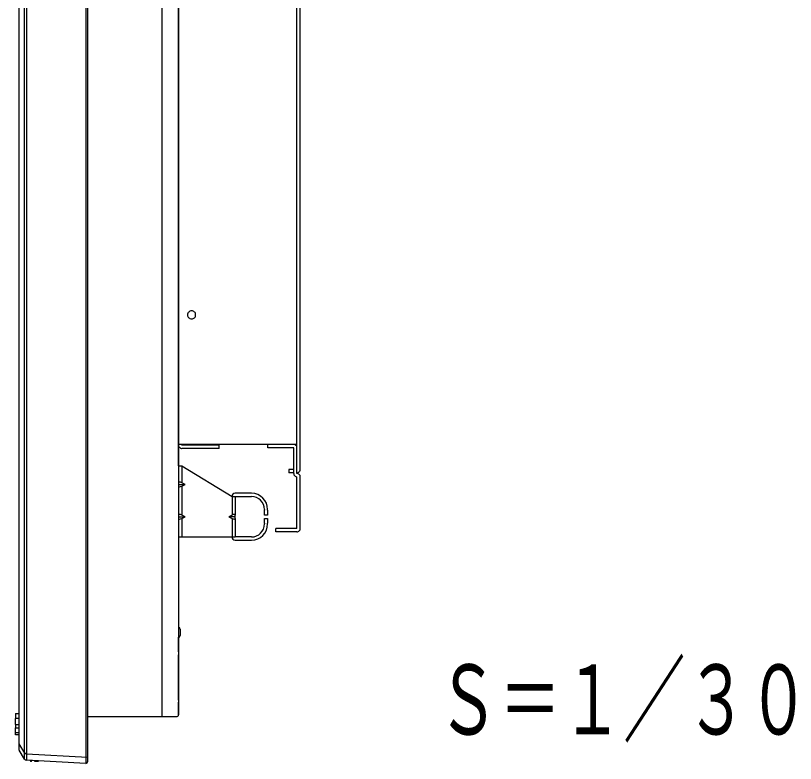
# Model space of a CAD drawing. Units: millimetres, scale not verified. Extents: x -63 to 63, y -57 to 57.
# Drawn here: x 34.69 to 50.76, y -3.26 to 12.16 of the extents above; entities that cross this region are included whole.
import ezdxf
from ezdxf.enums import TextEntityAlignment as Align

# ---------------------------------------------------------------- set-up
doc = ezdxf.new("R2010")
doc.units = ezdxf.units.MM
doc.header["$LTSCALE"] = 0.190236
doc.layers.add('0-0_TOUROKU', color=1, linetype='Continuous')
doc.layers.add('0-2_GAIKEI', color=1, linetype='Continuous')
doc.styles.add('ＭＳ ゴシック', font='')
doc.styles.get('ＭＳ ゴシック').set_extended_font_data('MS Gothic')

msp = doc.modelspace()

# ---------------------------------------------------------------- linework, layer by layer
at = {"layer": '0-2_GAIKEI'}
for p, q in [((36.1385, 27.5795), (36.1385, -3.2606)), ((34.9148, 27.3689), (34.9148, -3.05)), ((37.7064, -2.2906), (37.7064, 26.5771)), ((38.2405, 6.0215), (38.232, 6.0046)), ((38.232, 6.0046), (38.232, 5.9716)), ((38.232, 5.9716), (38.2405, 5.9545)), ((38.2452, 6.0347), (38.2405, 6.0215)), ((38.2405, 5.9545), (38.2452, 5.943)), ((38.2576, 6.0462), (38.2452, 6.0347)), ((38.2708, 6.0598), (38.2576, 6.0462)), ((38.2823, 6.0676), (38.2708, 6.0598)), ((38.2992, 6.0713), (38.2823, 6.0676)), ((38.3321, 6.0713), (38.2992, 6.0713)), ((38.349, 6.0676), (38.3321, 6.0713)), ((38.362, 6.0598), (38.349, 6.0676)), ((38.3737, 6.0462), (38.362, 6.0598)), ((38.3874, 6.0347), (38.3737, 6.0462)), ((38.3958, 6.0215), (38.3874, 6.0347)), ((38.3874, 5.943), (38.3958, 5.9545)), ((38.3989, 6.0046), (38.3958, 6.0215)), ((38.3958, 5.9545), (38.3989, 5.9716)), ((38.3989, 5.9874), (38.3989, 6.0046)), ((38.3989, 5.9716), (38.3989, 5.9874)), ((38.2452, 5.943), (38.2576, 5.9292)), ((38.2576, 5.9292), (38.2708, 5.9177)), ((38.2708, 5.9177), (38.2823, 5.9129)), ((38.2823, 5.9129), (38.2992, 5.9038)), ((38.2992, 5.9038), (38.3321, 5.9038)), ((38.3321, 5.9038), (38.349, 5.9129)), ((38.349, 5.9129), (38.362, 5.9177)), ((38.362, 5.9177), (38.3737, 5.9292)), ((38.3737, 5.9292), (38.3874, 5.943)), ((38.0485, 2.8761), (38.1152, 2.8761)), ((38.1152, 2.8761), (38.1152, 2.5261)), ((38.1152, 2.4594), (38.1819, 2.4928)), ((38.1152, 2.4594), (38.1152, 1.8595)), ((39.5485, 2.3094), (39.2152, 2.3094)), ((39.1485, 2.2428), (39.1485, 1.8595)), ((39.2152, 2.2428), (39.5485, 2.2428)), ((39.8152, 1.9761), (39.8152, 1.9594)), ((39.8818, 1.9594), (39.8818, 1.9761)), ((39.8818, 1.9594), (39.8818, 1.8594)), ((38.0485, 1.8261), (38.1819, 1.8261)), ((38.1819, 1.8261), (38.1152, 1.8595)), ((38.1152, 1.7928), (38.1819, 1.8261)), ((38.1152, 1.7928), (38.1152, 1.4094)), ((39.1485, 1.8595), (39.0818, 1.8261)), ((39.2152, 1.8261), (39.0818, 1.8261)), ((39.0818, 1.8261), (39.1485, 1.7928)), ((39.1485, 1.7928), (39.1485, 1.4094)), ((39.2152, 1.8261), (39.2152, 1.8595)), ((39.2152, 1.7928), (39.2152, 1.8261)), ((39.2152, 1.7928), (39.2152, 1.4094)), ((39.8152, 1.6928), (39.8152, 1.6761)), ((39.8818, 1.6761), (39.8818, 1.6928)), ((38.0485, 1.4094), (38.1152, 1.4094)), ((38.1152, 1.4094), (39.1485, 1.4094)), ((39.1485, 1.4094), (39.2152, 1.4094)), ((39.5485, 1.4094), (39.2152, 1.4094)), ((39.2152, 1.3428), (39.5485, 1.3428)), ((34.6885, -2.2288), (34.7552, -2.2288)), ((34.6885, -2.2288), (34.6885, -2.3337)), ((34.6885, -2.4548), (34.6885, -2.3337)), ((34.7552, -2.3337), (34.6885, -2.3337)), ((34.6885, -2.4548), (34.7552, -2.4548)), ((34.6885, -2.4548), (34.6885, -2.526)), ((34.6885, -2.526), (34.7552, -2.526)), ((34.6885, -2.6206), (34.6885, -2.526)), ((34.6885, -2.6206), (34.7552, -2.6206)), ((34.6885, -2.6206), (34.7552, -2.6206)), ((34.6885, -2.6206), (34.6885, -2.6206)), ((34.6885, -2.6726), (34.6885, -2.6726)), ((34.6885, -2.6729), (34.6885, -2.6726)), ((34.7552, -2.6729), (34.6885, -2.6729)), ((34.7552, -2.8548), (34.8748, -3.05)), ((34.8748, -3.05), (34.9148, -3.05)), ((34.9153, -3.1965), (34.9148, -3.1964)), ((34.9153, -3.0631), (36.1718, -3.129)), ((35.078, -3.2062), (35.0798, -3.2162)), ((35.1572, -3.2176), (35.1587, -3.2092)), ((35.0068, -3.2179), (35.0055, -3.2179)), ((35.0798, -3.2162), (35.1572, -3.2176))]:
    msp.add_line(p, q, dxfattribs=at)
at = {"layer": '0-2_GAIKEI', "color": 7}
for p, q in [((36.1718, 27.5462), (36.1718, -3.2272)), ((34.7552, 27.287), (34.7552, -2.9681)), ((40.4856, 2.7155), (40.4856, 20.4352)), ((40.5526, 2.7993), (40.5526, 20.3522)), ((38.0485, 3.2998), (38.0485, 19.7678)), ((38.0485, 8.8261), (38.0485, 8.7595)), ((38.0485, 2.8761), (38.0485, 8.7595)), ((38.0485, 5.8261), (38.0485, 5.1595)), ((40.4856, 3.3174), (38.0485, 3.3174)), ((38.0485, 3.2998), (38.0485, 3.289)), ((38.0485, 3.289), (38.0537, 3.2751)), ((38.0537, 3.2751), (38.0615, 3.2636)), ((38.0615, 3.2636), (38.07, 3.2552)), ((38.07, 3.2552), (38.0793, 3.2467)), ((38.0793, 3.2467), (38.0899, 3.2389)), ((38.0899, 3.2389), (38.104, 3.2337)), ((38.104, 3.2337), (38.1155, 3.2337)), ((38.1155, 3.2998), (38.1155, 3.3174)), ((38.8836, 3.2998), (38.1155, 3.2998)), ((38.8836, 3.2337), (38.1155, 3.2337)), ((38.8836, 3.2337), (38.8836, 3.2998)), ((39.8852, 3.2496), (39.8852, 3.3174)), ((40.4196, 3.2496), (39.8852, 3.2496)), ((40.4326, 3.3174), (40.4196, 3.3174)), ((40.4196, 2.7155), (40.4196, 3.2496)), ((40.4443, 3.3135), (40.4326, 3.3174)), ((40.4573, 3.305), (40.4443, 3.3135)), ((40.4657, 3.2966), (40.4573, 3.305)), ((40.4742, 3.289), (40.4657, 3.2966)), ((40.4826, 3.2751), (40.4742, 3.289)), ((40.4856, 3.2636), (40.4826, 3.2751)), ((40.4856, 3.2496), (40.4856, 3.2636)), ((40.3188, 2.7993), (40.3188, 2.733)), ((40.4196, 2.7993), (40.3188, 2.7993)), ((40.4196, 2.733), (40.3188, 2.733)), ((40.4856, 2.733), (40.4995, 2.733)), ((40.4995, 2.733), (40.511, 2.7378)), ((40.511, 2.7378), (40.524, 2.7462)), ((40.524, 2.7462), (40.5324, 2.7538)), ((40.5324, 2.7538), (40.5409, 2.7631)), ((40.5409, 2.7631), (40.5496, 2.774)), ((40.5496, 2.774), (40.5526, 2.7876)), ((40.5526, 2.7876), (40.5526, 2.7993)), ((40.4196, 2.7155), (40.4196, 2.7038)), ((40.4196, 2.7038), (40.4243, 2.6908)), ((40.4243, 2.6908), (40.4326, 2.6793)), ((40.4326, 2.6793), (40.441, 2.6708)), ((40.441, 2.6708), (40.4495, 2.663)), ((40.4495, 2.663), (40.4612, 2.6539)), ((40.4612, 2.6539), (40.4742, 2.6492)), ((40.4742, 2.6492), (40.4856, 2.6492)), ((40.4995, 2.7155), (40.4856, 2.7155)), ((40.4856, 1.5805), (40.4856, 2.6492)), ((40.511, 2.7131), (40.4995, 2.7155)), ((40.524, 2.7038), (40.511, 2.7131)), ((40.5324, 2.6953), (40.524, 2.7038)), ((40.5409, 2.6877), (40.5324, 2.6953)), ((40.5496, 2.6739), (40.5409, 2.6877)), ((40.5526, 2.663), (40.5496, 2.6739)), ((40.5526, 2.6492), (40.5526, 2.663)), ((40.5526, 1.5805), (40.5526, 2.6492)), ((40.0521, 1.5138), (40.0521, 1.5805)), ((40.4856, 1.5805), (40.0521, 1.5805)), ((40.4856, 1.5138), (40.0521, 1.5138)), ((40.4856, 1.5138), (40.4995, 1.5138)), ((40.4995, 1.5138), (40.511, 1.519)), ((40.511, 1.519), (40.524, 1.5274)), ((40.524, 1.5274), (40.5324, 1.5352)), ((40.5324, 1.5352), (40.5409, 1.5437)), ((40.5409, 1.5437), (40.5496, 1.5552)), ((40.5496, 1.5552), (40.5526, 1.5693)), ((40.5526, 1.5693), (40.5526, 1.5805)), ((38.0485, -0.9572), (38.0485, -0.6572)), ((38.0485, -0.9572), (38.0485, -1.0239)), ((36.1718, -2.2906), (38.0152, -2.2906)), ((34.8748, -3.1726), (34.7601, -2.9855)), ((36.1385, -3.2606), (34.9153, -3.1965))]:
    msp.add_line(p, q, dxfattribs=at)
at = {"layer": '0-2_GAIKEI'}
for points in [[(34.8748, -3.05), (34.8748, 27.3689), (34.7552, 27.1738)], [(38.1152, 2.8761), (39.1485, 2.2428), (39.2152, 2.2428), (39.2152, 1.8595)], [(38.0485, 2.4928), (38.1819, 2.4928), (38.1152, 2.5261)], [(39.8818, 1.8594), (39.8152, 1.8594), (39.8152, 1.9594)], [(39.8152, 1.6928), (39.8152, 1.7928), (39.8818, 1.7928), (39.8818, 1.6928)], [(38.0818, -0.4906), (38.0818, -0.5572), (38.0818, -0.6239)], [(34.7552, -2.6726), (34.6885, -2.6726), (34.6885, -2.6206)], [(34.8742, -3.0583), (34.8742, -3.0581), (34.8742, -3.0579), (34.8742, -3.0577), (34.8742, -3.0574), (34.8742, -3.0572), (34.8743, -3.057), (34.8743, -3.0568), (34.8743, -3.0566), (34.8743, -3.0564), (34.8743, -3.0562), (34.8743, -3.056), (34.8743, -3.0558), (34.8743, -3.0556), (34.8743, -3.0554), (34.8744, -3.0552), (34.8744, -3.055), (34.8744, -3.0548), (34.8744, -3.0546), (34.8744, -3.0544), (34.8744, -3.0542), (34.8744, -3.054), (34.8744, -3.0538), (34.8745, -3.0536), (34.8745, -3.0534), (34.8745, -3.0532), (34.8745, -3.053), (34.8745, -3.0528), (34.8745, -3.0526), (34.8745, -3.0524), (34.8746, -3.0522), (34.8746, -3.052), (34.8746, -3.0518), (34.8746, -3.0516), (34.8746, -3.0514), (34.8746, -3.0512), (34.8747, -3.051), (34.8747, -3.0508), (34.8747, -3.0506), (34.8747, -3.0504)], [(34.8747, -3.0504), (34.8747, -3.0502), (34.8748, -3.05)], [(34.8738, -3.1391), (34.8738, -3.1383), (34.8738, -3.1375), (34.8738, -3.1367), (34.8738, -3.1359), (34.8738, -3.1351), (34.8738, -3.1343), (34.8738, -3.1335), (34.8738, -3.1327), (34.8738, -3.1319), (34.8738, -3.1311), (34.8738, -3.1303), (34.8738, -3.1295), (34.8738, -3.1287), (34.8738, -3.1279), (34.8738, -3.1271), (34.8738, -3.1263), (34.8738, -3.1255), (34.8738, -3.1247), (34.8738, -3.1239), (34.8738, -3.1231), (34.8738, -3.1223), (34.8738, -3.1215), (34.8738, -3.1207), (34.8738, -3.1199), (34.8739, -3.1191), (34.8739, -3.1183), (34.8739, -3.1175), (34.8739, -3.1167), (34.8739, -3.1159), (34.8739, -3.115), (34.8739, -3.1142), (34.8739, -3.1134), (34.8739, -3.1126), (34.8739, -3.1118), (34.8739, -3.111), (34.8739, -3.1102), (34.8739, -3.1094), (34.8739, -3.1086), (34.8739, -3.1078)], [(34.874, -3.1704), (34.874, -3.1696), (34.874, -3.1688), (34.874, -3.168), (34.874, -3.1672), (34.874, -3.1664), (34.874, -3.1656), (34.874, -3.1647), (34.874, -3.1639), (34.874, -3.1631), (34.8739, -3.1623), (34.8739, -3.1615), (34.8739, -3.1607), (34.8739, -3.1599), (34.8739, -3.1591), (34.8739, -3.1583), (34.8739, -3.1575), (34.8739, -3.1567), (34.8739, -3.1559), (34.8739, -3.1551), (34.8739, -3.1543), (34.8739, -3.1535), (34.8739, -3.1527), (34.8739, -3.1519), (34.8739, -3.1511), (34.8738, -3.1503), (34.8738, -3.1495), (34.8738, -3.1487), (34.8738, -3.1479), (34.8738, -3.1471), (34.8738, -3.1463), (34.8738, -3.1455), (34.8738, -3.1447), (34.8738, -3.1439), (34.8738, -3.1431), (34.8738, -3.1423), (34.8738, -3.1415), (34.8738, -3.1407), (34.8738, -3.1399), (34.8738, -3.1391)], [(34.8739, -3.1078), (34.8739, -3.107), (34.8739, -3.1062), (34.8739, -3.1054), (34.8739, -3.1046), (34.8739, -3.1038), (34.8739, -3.103), (34.8739, -3.1022), (34.8739, -3.1014), (34.8739, -3.1006), (34.8739, -3.0998), (34.8739, -3.099), (34.8739, -3.0982), (34.8739, -3.0974), (34.8739, -3.0966), (34.874, -3.0958), (34.874, -3.095), (34.874, -3.0942), (34.874, -3.0934), (34.874, -3.0926), (34.874, -3.0918), (34.874, -3.091), (34.874, -3.0902), (34.874, -3.0894), (34.874, -3.0886), (34.874, -3.0878), (34.874, -3.087), (34.874, -3.0862), (34.874, -3.0854), (34.874, -3.0846), (34.874, -3.0838), (34.874, -3.083), (34.874, -3.0822), (34.874, -3.0814), (34.874, -3.0806), (34.874, -3.0798), (34.874, -3.079), (34.874, -3.0782), (34.874, -3.0774), (34.874, -3.0766)], [(34.874, -3.0661), (34.874, -3.0659), (34.874, -3.0657), (34.874, -3.0655), (34.874, -3.0653), (34.874, -3.0651), (34.874, -3.0649), (34.874, -3.0647), (34.874, -3.0645), (34.874, -3.0643), (34.874, -3.0641), (34.874, -3.0639), (34.8741, -3.0637), (34.8741, -3.0635), (34.8741, -3.0633), (34.8741, -3.0631), (34.8741, -3.0629), (34.8741, -3.0627), (34.8741, -3.0625), (34.8741, -3.0623), (34.8741, -3.0621), (34.8741, -3.0619), (34.8741, -3.0617), (34.8741, -3.0615), (34.8741, -3.0613), (34.8741, -3.0611), (34.8741, -3.0609), (34.8741, -3.0607), (34.8741, -3.0605), (34.8741, -3.0603), (34.8741, -3.0601), (34.8741, -3.0599), (34.8741, -3.0597), (34.8742, -3.0595), (34.8742, -3.0593), (34.8742, -3.0591), (34.8742, -3.0589), (34.8742, -3.0587), (34.8742, -3.0585), (34.8742, -3.0583)], [(34.874, -3.0766), (34.874, -3.0758), (34.874, -3.075), (34.874, -3.0742), (34.874, -3.0734), (34.874, -3.0726), (34.874, -3.0718), (34.874, -3.071), (34.874, -3.0702), (34.874, -3.0694), (34.874, -3.0686), (34.874, -3.0678), (34.874, -3.067), (34.874, -3.0661)], [(34.9153, -3.0631), (34.9153, -3.0637), (34.9153, -3.0643), (34.9153, -3.0649), (34.9153, -3.0655), (34.9153, -3.0662), (34.9154, -3.0668), (34.9154, -3.0674), (34.9154, -3.068), (34.9154, -3.0686), (34.9154, -3.0692), (34.9154, -3.0698), (34.9154, -3.0704), (34.9154, -3.071), (34.9155, -3.0716), (34.9155, -3.0722), (34.9155, -3.0728), (34.9155, -3.0734), (34.9155, -3.074), (34.9155, -3.0746), (34.9155, -3.0752), (34.9155, -3.0759), (34.9155, -3.0765), (34.9156, -3.0771), (34.9156, -3.0777), (34.9156, -3.0783), (34.9156, -3.0789), (34.9156, -3.0795), (34.9156, -3.0801), (34.9156, -3.0807), (34.9156, -3.0813), (34.9156, -3.0819), (34.9156, -3.0825), (34.9156, -3.0831), (34.9157, -3.0837), (34.9157, -3.0843), (34.9157, -3.0849), (34.9157, -3.0856), (34.9157, -3.0862), (34.9157, -3.0868)], [(34.916, -3.1814), (34.916, -3.182), (34.916, -3.1826), (34.9159, -3.1832), (34.9159, -3.1838), (34.9159, -3.1844), (34.9159, -3.185), (34.9159, -3.1856), (34.9159, -3.1862), (34.9159, -3.1868), (34.9159, -3.1874), (34.9159, -3.188), (34.9159, -3.1886), (34.9159, -3.1892), (34.9159, -3.1898), (34.9158, -3.1904), (34.9158, -3.1911), (34.9158, -3.1917), (34.9158, -3.1923), (34.9158, -3.1929), (34.9158, -3.1935), (34.9158, -3.1941), (34.9157, -3.1947), (34.9156, -3.1953), (34.9155, -3.1959), (34.9153, -3.1965), (34.9153, -3.1965)], [(34.9157, -3.0868), (34.9157, -3.0874), (34.9157, -3.088), (34.9157, -3.0886), (34.9157, -3.0892), (34.9157, -3.0898), (34.9157, -3.0904), (34.9157, -3.091), (34.9158, -3.0916), (34.9158, -3.0922), (34.9158, -3.0928), (34.9158, -3.0934), (34.9158, -3.094), (34.9158, -3.0946), (34.9158, -3.0953), (34.9158, -3.0959), (34.9158, -3.0965), (34.9158, -3.0971), (34.9158, -3.0977), (34.9158, -3.0983), (34.9158, -3.0989), (34.9158, -3.0995), (34.9158, -3.1001), (34.9158, -3.1007), (34.9158, -3.1013), (34.9158, -3.1019), (34.9159, -3.1025), (34.9159, -3.1031), (34.9159, -3.1037), (34.9159, -3.1043), (34.9159, -3.105), (34.9159, -3.1056), (34.9159, -3.1062), (34.9159, -3.1068), (34.9159, -3.1074), (34.9159, -3.108), (34.9159, -3.1086), (34.9159, -3.1092), (34.9159, -3.1098), (34.9159, -3.1104)], [(34.9159, -3.1104), (34.9159, -3.111), (34.9159, -3.1116), (34.9159, -3.1122), (34.9159, -3.1128), (34.9159, -3.1134), (34.9159, -3.114), (34.9159, -3.1147), (34.9159, -3.1153), (34.9159, -3.1159), (34.9159, -3.1165), (34.9159, -3.1171), (34.9159, -3.1177), (34.9159, -3.1183), (34.9159, -3.1189), (34.9159, -3.1195), (34.9159, -3.1201), (34.9159, -3.1207), (34.9159, -3.1213), (34.916, -3.1219), (34.916, -3.1225), (34.916, -3.1231), (34.916, -3.1238), (34.916, -3.1244), (34.916, -3.125), (34.916, -3.1256), (34.916, -3.1262), (34.916, -3.1268), (34.916, -3.1274), (34.916, -3.128), (34.916, -3.1286), (34.916, -3.1292), (34.916, -3.1298), (34.916, -3.1304), (34.916, -3.131), (34.916, -3.1316), (34.916, -3.1322), (34.916, -3.1328), (34.916, -3.1335), (34.916, -3.1341)], [(34.916, -3.1341), (34.916, -3.1347), (34.916, -3.1353), (34.916, -3.1359), (34.916, -3.1365), (34.916, -3.1371), (34.916, -3.1377), (34.916, -3.1383), (34.916, -3.1389), (34.916, -3.1395), (34.916, -3.1401), (34.916, -3.1407), (34.916, -3.1413), (34.916, -3.1419), (34.916, -3.1425), (34.916, -3.1432), (34.916, -3.1438), (34.916, -3.1444), (34.916, -3.145), (34.916, -3.1456), (34.916, -3.1462), (34.916, -3.1468), (34.916, -3.1474), (34.916, -3.148), (34.916, -3.1486), (34.916, -3.1492), (34.916, -3.1498), (34.916, -3.1504), (34.916, -3.151), (34.916, -3.1516), (34.916, -3.1523), (34.916, -3.1529), (34.916, -3.1535), (34.916, -3.1541), (34.916, -3.1547), (34.916, -3.1553), (34.916, -3.1559), (34.916, -3.1565), (34.916, -3.1571), (34.916, -3.1577)], [(34.916, -3.1577), (34.916, -3.1583), (34.916, -3.1589), (34.916, -3.1595), (34.916, -3.1601), (34.916, -3.1607), (34.916, -3.1613), (34.916, -3.162), (34.916, -3.1626), (34.916, -3.1632), (34.916, -3.1638), (34.916, -3.1644), (34.916, -3.165), (34.916, -3.1656), (34.916, -3.1662), (34.916, -3.1668), (34.916, -3.1674), (34.916, -3.168), (34.916, -3.1686), (34.916, -3.1692), (34.916, -3.1698), (34.916, -3.1704), (34.916, -3.171), (34.916, -3.1717), (34.916, -3.1723), (34.916, -3.1729), (34.916, -3.1735), (34.916, -3.1741), (34.916, -3.1747), (34.916, -3.1753), (34.916, -3.1759), (34.916, -3.1765), (34.916, -3.1771), (34.916, -3.1777), (34.916, -3.1783), (34.916, -3.1789), (34.916, -3.1795), (34.916, -3.1801), (34.916, -3.1808), (34.916, -3.1814)], [(35.1126, -3.2068), (35.078, -3.2062), (35.0778, -3.205)]]:
    msp.add_lwpolyline(points, dxfattribs=at)
at = {"layer": '0-2_GAIKEI', "color": 7}
for points in [[(38.0485, 26.4974), (38.0485, -2.2572), (38.0485, -1.9972)], [(38.0485, -1.9572), (38.0485, -1.0906), (38.0485, -1.0239)], [(34.8742, -3.1716), (34.8742, -3.1715), (34.8742, -3.1715), (34.8742, -3.1715), (34.8742, -3.1715), (34.8742, -3.1714), (34.8742, -3.1714), (34.8742, -3.1714), (34.8742, -3.1713), (34.8742, -3.1713), (34.8742, -3.1713), (34.8742, -3.1713), (34.8741, -3.1712), (34.8741, -3.1712), (34.8741, -3.1712), (34.8741, -3.1711), (34.8741, -3.1711), (34.8741, -3.1711), (34.8741, -3.171), (34.8741, -3.171), (34.8741, -3.171), (34.8741, -3.171), (34.8741, -3.1709), (34.8741, -3.1709), (34.8741, -3.1709), (34.8741, -3.1708), (34.8741, -3.1708), (34.8741, -3.1708), (34.8741, -3.1707), (34.8741, -3.1707), (34.8741, -3.1707), (34.8741, -3.1707), (34.874, -3.1706), (34.874, -3.1706), (34.874, -3.1706), (34.874, -3.1705), (34.874, -3.1705), (34.874, -3.1705), (34.874, -3.1705), (34.874, -3.1704)], [(34.874, -3.1704), (34.874, -3.1704), (34.874, -3.1704)], [(34.8748, -3.1726), (34.8747, -3.1726), (34.8747, -3.1726), (34.8747, -3.1725), (34.8747, -3.1725), (34.8747, -3.1725), (34.8747, -3.1725), (34.8746, -3.1724), (34.8746, -3.1724), (34.8746, -3.1724), (34.8746, -3.1724), (34.8746, -3.1723), (34.8746, -3.1723), (34.8746, -3.1723), (34.8745, -3.1723), (34.8745, -3.1722), (34.8745, -3.1722), (34.8745, -3.1722), (34.8745, -3.1721), (34.8745, -3.1721), (34.8745, -3.1721), (34.8745, -3.1721), (34.8744, -3.172), (34.8744, -3.172), (34.8744, -3.172), (34.8744, -3.172), (34.8744, -3.1719), (34.8744, -3.1719), (34.8744, -3.1719), (34.8744, -3.1718), (34.8743, -3.1718), (34.8743, -3.1718), (34.8743, -3.1718), (34.8743, -3.1717), (34.8743, -3.1717), (34.8743, -3.1717), (34.8743, -3.1717), (34.8743, -3.1716), (34.8743, -3.1716), (34.8742, -3.1716)]]:
    msp.add_lwpolyline(points, dxfattribs=at)
at = {"layer": '0-2_GAIKEI'}
for centre, radius, start, end in [((39.2152, 2.2428), 0.0667, 90, 180), ((39.5485, 1.9761), 0.3333, 0, 90), ((39.5485, 1.9761), 0.2667, 0, 90), ((39.5485, 1.6761), 0.3333, 270, 0), ((39.5485, 1.6761), 0.2667, 270, 0), ((39.2152, 1.4094), 0.0667, 180, 270), ((38.0485, -0.4906), 0.0333, 0, 90), ((38.0485, -0.6239), 0.0333, 270, 0), ((35.1009, -3.0495), 0.1862, 180.13777, 184.18616), ((35.0055, -3.1986), 0.0193, 184.90006, 270), ((35.0068, -3.1986), 0.0193, 270, 349.0075)]:
    msp.add_arc(centre, radius, start, end, dxfattribs=at)
at = {"layer": '0-2_GAIKEI', "color": 7}
for centre, start, end in [((38.0152, -2.2572), 270, 326.30993), ((38.0152, -2.2572), 326.30993, 0), ((34.7885, -2.9681), 180, 211.5), ((36.1385, -3.2272), 270, 0)]:
    msp.add_arc(centre, 0.0333, start, end, dxfattribs=at)
at = {"layer": '0-2_GAIKEI'}
for centre, major_axis, ratio, start_param, end_param in [((38.1152, 2.4928), (-0.0649, 0.0401), 0.381871, 4.9439905, 6.5147868), ((38.1152, 2.4927), (0.0649, 0.0401), 0.381871, 2.9099912, 4.4807875), ((38.1152, 1.8262), (-0.0649, 0.0401), 0.381871, 4.9439905, 6.5147868), ((38.1152, 1.8261), (0.0649, 0.0401), 0.381871, 2.9099912, 4.4807875), ((39.1485, 1.8262), (0.0649, 0.0401), 0.381871, 6.0515838, 7.6223801), ((39.1485, 1.8261), (-0.0649, 0.0401), 0.381871, 1.8023978, 3.3731942), ((34.9179, -3.0631), (0.0499, 0.0035), 0.003719, 1.6230241, 2.6446053)]:
    msp.add_ellipse(centre, major_axis=major_axis, ratio=ratio, start_param=start_param, end_param=end_param, dxfattribs=at)
at = {"layer": '0-2_GAIKEI', "color": 7}
msp.add_ellipse((34.9179, -3.1465), major_axis=(-0.0026, -0.0499), ratio=0.997472, start_param=5.261604, end_param=6.2831853, dxfattribs=at)

# ---------------------------------------------------------------- texts
at = {"layer": '0-0_TOUROKU', "style": 'ＭＳ ゴシック', "width": 0.65}
msp.add_text('Ｓ＝１／３０', height=1.444, dxfattribs=at).set_placement((43.37, -3.0968), align=Align.BOTTOM_LEFT)

doc.saveas('drawing.dxf')
